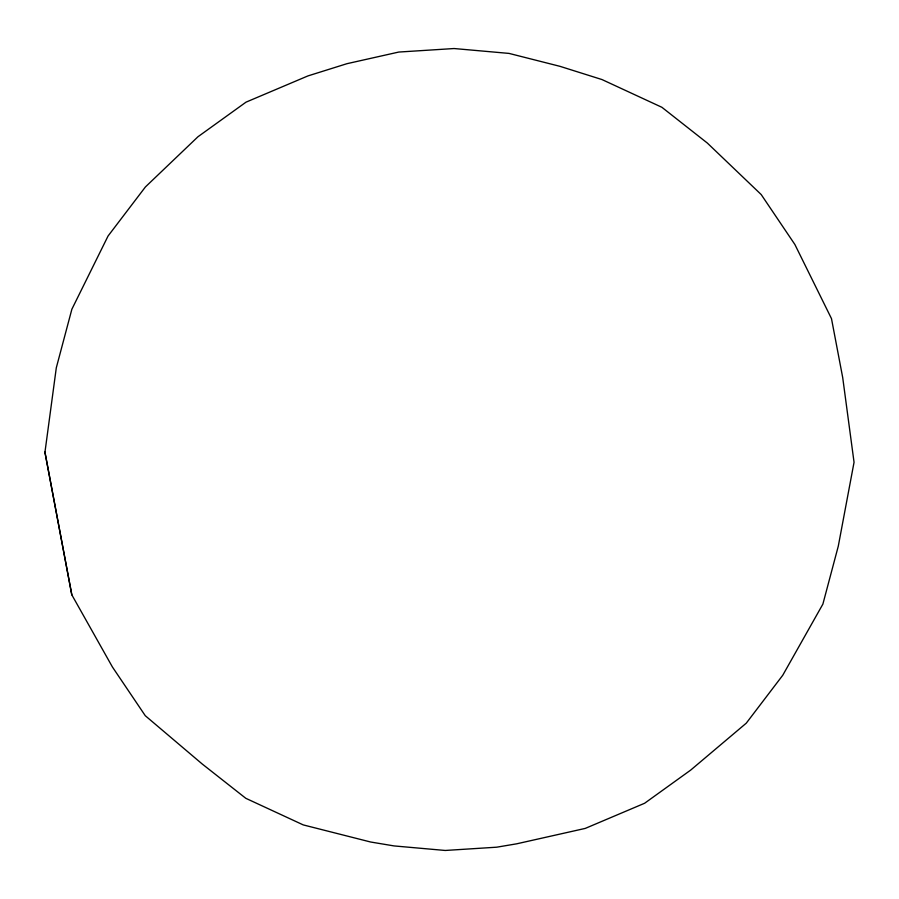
<?xml version="1.0" encoding="UTF-8"?>
<svg xmlns="http://www.w3.org/2000/svg" width="899" height="899" viewBox="0 0 899 899"><rect width="100%" height="100%" fill="white"/><g stroke="black" fill="none" stroke-linecap="round" stroke-linejoin="round"><path stroke-width="1.35" d="M44.95 452.253L56.3 367.803L71.875 309.211L108.071 235.999L145.424 186.936L197.994 136.727L246.023 102.149L307.93 75.921L346.947 63.694L398.785 52.052L454.074 48.535L509.048 53.412L559.976 66.335L601.993 79.561L661.9 107.296L707.322 143.042L761.206 194.566L794.885 244.506L831.485 318.628L842.7 377.546L854.05 462.277L838.284 546.187L822.877 604.128L782.737 675.284L746.271 723.167L690.69 770.095L644.617 803.256L585.26 828.406L516.644 843.824L496.697 847.195L445.241 850.465L394.088 845.925L370.669 842.015L303.266 824.911L245.82 798.312L202.264 764.038L145.278 715.716L112.409 666.979L71.808 594.823L44.95 452.253L71.808 594.823"/></g></svg>
